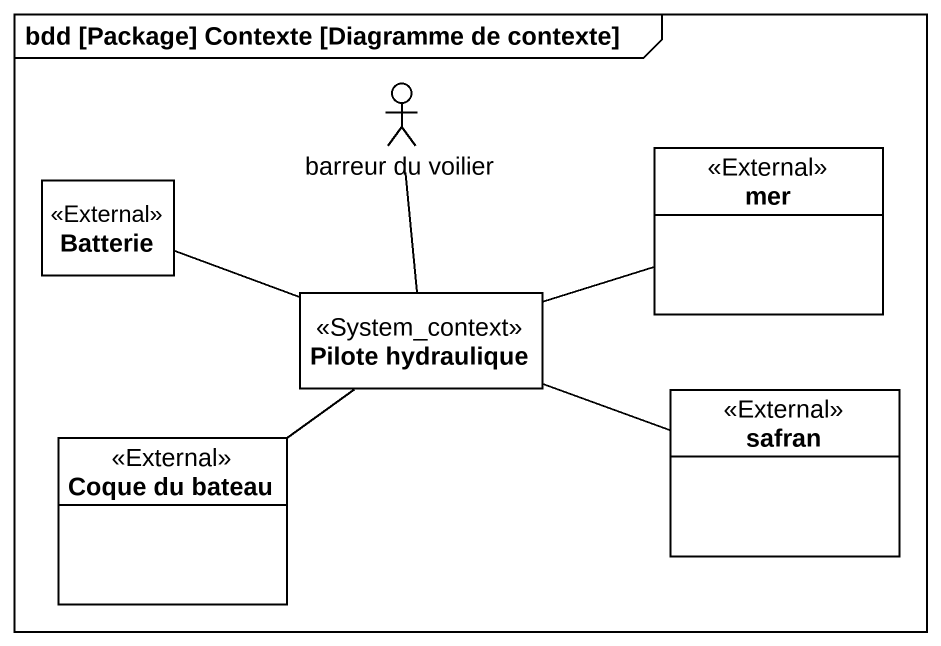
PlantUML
@startuml
mainframe bdd [Package] Contexte [Diagramme de contexte]
allowmixing
hide circle
hide empty members
actor "barreur du voilier" as barreur_du_voilier
class mer <<External>>
class Batterie <<External>>
class "Pilote hydraulique" as Pilote_hydraulique <<System_context>>
class "Coque du bateau" as Coque_du_bateau <<External>>
class safran <<External>>
barreur_du_voilier -- Pilote_hydraulique
mer -left- Pilote_hydraulique
Batterie -right- Pilote_hydraulique
Coque_du_bateau -up- Pilote_hydraulique
safran -left- Pilote_hydraulique
@enduml
